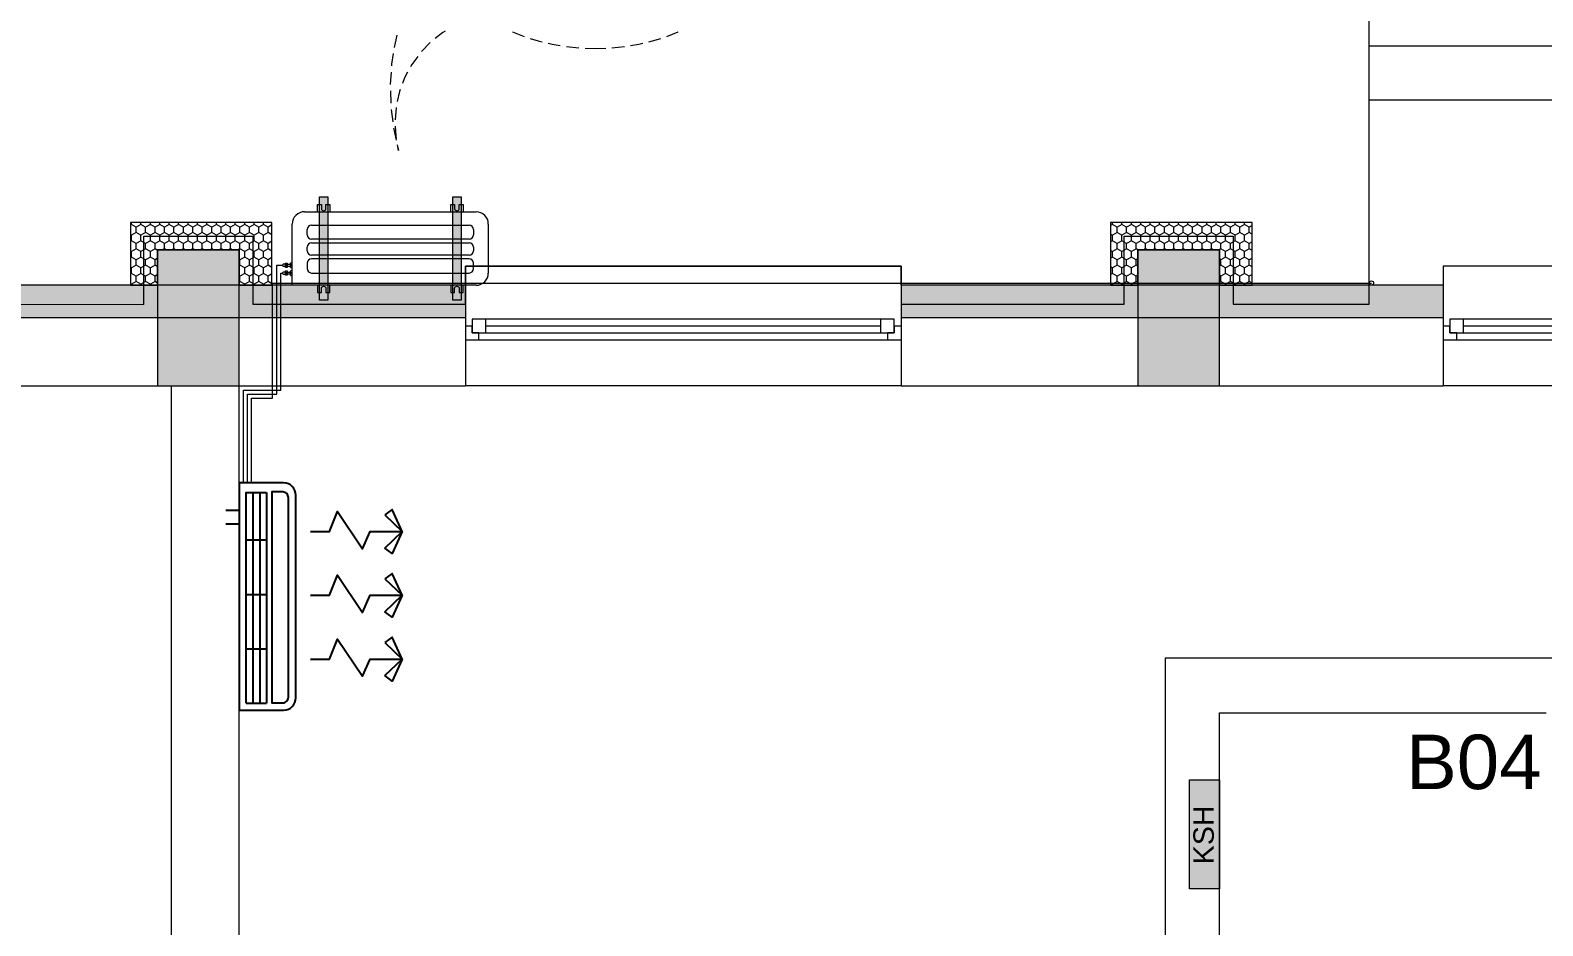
# Model space of a CAD drawing. Header units: millimetres. Extents: x 2773669 to 2919208, y -67651 to -3984.
# Drawn here: x 2807600 to 2813155, y -47141 to -43852 of the extents above; entities that cross this region are included whole.
import ezdxf

# ---------------------------------------------------------------- set-up
doc = ezdxf.new("R2010")
doc.units = ezdxf.units.MM
doc.header["$MEASUREMENT"] = 0
for name, color, linetype in [('0_muret e jashtme', 7, 'Continuous'), ('AIR', 7, 'Continuous'), ('AIR-00', 8, 'Continuous'), ('AIR-03', 30, 'Continuous')]:
    doc.layers.add(name, color=color, linetype=linetype)
for name, color, linetype, lineweight in [('0_muret e jashtme_Pen_No__19', 255, 'Continuous', 0), ('Condensate Pipe', 5, 'Continuous', 5), ('Exterior walls_Pen_No__1', 7, 'Continuous', 5), ('Gas Pipe', 81, 'Continuous', 5), ('Liquid Pipe', 14, 'Continuous', 5), ('Structural - Bearing_Pen_No__19', 255, 'Continuous', 0)]:
    doc.layers.add(name, color=color, linetype=linetype, lineweight=lineweight)
for name, color, linetype, lineweight, true_color in [('0_muret e jashtme_Pen_No__82', 7, 'Continuous', 0, 0xaaaaaa), ('ARCHICAD Doors_Pen_No__82', 7, 'Continuous', 0, 0xaaaaaa), ('ARCHICAD Windows_Pen_No__82', 7, 'Continuous', 0, 0xaaaaaa), ('Exterior walls_Pen_No__119', 7, 'Continuous', 5, 0xdecbcb), ('Shell - Roof_Pen_No__82', 7, 'Continuous', 0, 0xaaaaaa), ('Structural - Bearing_Pen_No__82', 7, 'Continuous', 0, 0xaaaaaa), ('Text blocks_Pen_No__82', 7, 'Continuous', 0, 0xaaaaaa)]:
    doc.layers.add(name, color=color, linetype=linetype, lineweight=lineweight, true_color=true_color)
doc.layers.add('PDF2_a.drain', color=7, linetype='Continuous', true_color=0x808000)
doc.styles.add('GENERATED_STYLE_1', font='arial.ttf')
pattern_1 = [(90, (2247653.822, -76424.967), (-34.6410162, 0), [20, -40]), (90, (2247636.502, -76394.967), (-34.6410162, 0), [20, -40]), (150, (2247653.822, -76404.967), (17.320508, 30), [20, -40]), (150, (2247619.18, -76404.967), (17.320508, 30), [20, -40]), (210, (2247653.822, -76424.967), (-17.320508, 30), [20, -40]), (210, (2247619.18, -76424.967), (-17.320508, 30), [20, -40])]

# ---------------------------------------------------------------- blocks, each defined once
blk = doc.blocks.new('Window 22_2')
at = {"layer": 'ARCHICAD Windows_Pen_No__82', "color": 253, "linetype": 'Continuous', "lineweight": 0, "true_color": 0xaaaaaa}
for p, q in [((-800, 150), (-800, 220)), ((-800, 220), (800, 220)), ((800, 220), (800, 150)), ((-800, 150), (-800, 30)), ((800, 150), (800, 30)), ((-800, 30), (-800, 0)), ((-800, 0), (-775, 0)), ((-800, 0), (-800, -50)), ((-800, 0), (-800, -50)), ((-775, 25), (-725, 25)), ((-775, -25), (-775, 25)), ((-775, 0), (-775, -25)), ((-725, 25), (725, 25)), ((-725, 25), (-725, -25)), ((-725, 25), (725, 25)), ((-725, 0), (725, 0)), ((725, -25), (725, 25)), ((725, 25), (775, 25)), ((775, 25), (775, -25)), ((775, -25), (775, 0)), ((775, 0), (800, 0)), ((800, 30), (800, 0)), ((800, 0), (800, -50)), ((800, 0), (800, -50)), ((-750, -50), (-800, -50)), ((-800, -50), (-800, -220)), ((-775, -25), (-750, -25)), ((-725, -25), (-775, -25)), ((-750, -25), (-750, -50)), ((750, -50), (-750, -50)), ((725, -25), (-725, -25)), ((775, -25), (725, -25)), ((750, -50), (750, -25)), ((750, -25), (775, -25)), ((800, -50), (750, -50)), ((800, -50), (800, -220)), ((-800, -220), (800, -220))]:
    blk.add_line(p, q, dxfattribs=at)
blk = doc.blocks.new('Wall_2', base_point=(2804368.2, -45158.5))
at = {"layer": '0_muret e jashtme_Pen_No__82', "linetype": 'Continuous', "lineweight": 0, "true_color": 0xaaaaaa}
h = blk.add_hatch(dxfattribs=at)
h.set_pattern_fill('STYROFOAM_SM_INSULATION', color=253, style=0, pattern_type=2)
h.set_pattern_definition(pattern_1)
h.paths.add_polyline_path([(2806962.4, -44908.5), (2809198.4, -44908.5), (2809198.4, -44788.5), (2806962.4, -44788.5)])
h = blk.add_hatch(dxfattribs=at)
h.set_pattern_fill('STYROFOAM_SM_INSULATION', color=253, style=0, pattern_type=2)
h.set_pattern_definition(pattern_1)
h.paths.add_polyline_path([(2812789.4, -44788.5), (2810798.4, -44788.5), (2810798.4, -44908.5), (2812789.4, -44908.5)])
at = {"layer": '0_muret e jashtme_Pen_No__82', "color": 253, "linetype": 'Continuous', "lineweight": 0, "true_color": 0xaaaaaa}
for p, q in [((2809198.4, -44788.5), (2809198.4, -44908.5)), ((2810798.4, -44788.5), (2810798.4, -44908.5)), ((2812789.4, -44788.5), (2812789.4, -44908.5)), ((2809198.4, -44908.5), (2806962.4, -44908.5)), ((2809198.4, -44908.5), (2809198.4, -44938.5)), ((2812789.4, -44908.5), (2810798.4, -44908.5)), ((2810798.4, -44908.5), (2810798.4, -44938.5)), ((2812789.4, -44908.5), (2812789.4, -44938.5)), ((2809198.4, -44938.5), (2809198.4, -44988.5)), ((2809198.4, -44988.5), (2809198.4, -45158.5)), ((2810798.4, -44938.5), (2810798.4, -44988.5)), ((2810798.4, -44988.5), (2810798.4, -45158.5)), ((2812789.4, -44938.5), (2812789.4, -44988.5)), ((2812789.4, -44988.5), (2812789.4, -45158.5))]:
    blk.add_line(p, q, dxfattribs=at)
at = {"layer": '0_muret e jashtme_Pen_No__82', "color": 253, "linetype": 'Continuous', "lineweight": 0, "true_color": 0xaaaaaa, "flags": 128}
for points in [[(2809198.4, -44788.5), (2806962.4, -44788.5)], [(2812789.4, -44788.5), (2810798.4, -44788.5)], [(2806962.4, -45158.5), (2808118.2, -45158.5)], [(2808368.2, -45158.5), (2809198.4, -45158.5)], [(2810798.4, -45158.5), (2812789.4, -45158.5)]]:
    blk.add_lwpolyline(points, dxfattribs=at)
at = {"layer": 'ARCHICAD Windows_Pen_No__82', "color": 253, "linetype": 'Continuous', "lineweight": 0, "true_color": 0xaaaaaa, "xscale": -1, "zscale": 1000}
for p in [(2809998.4, -44938.5), (2813589.4, -44938.5)]:
    blk.add_blockref('Window 22_2', p, dxfattribs=at)
blk = doc.blocks.new('Wall_35', base_point=(2808368.2, -45158.5))
at = {"layer": '0_muret e jashtme_Pen_No__82', "color": 253, "linetype": 'Continuous', "lineweight": 0, "true_color": 0xaaaaaa, "flags": 128}
for points in [[(2808118.2, -45158.5), (2808118.2, -48758.5)], [(2808368.2, -48758.5), (2808368.2, -45158.5)], [(2808118.2, -48958.5), (2808118.2, -49008.5)]]:
    blk.add_lwpolyline(points, dxfattribs=at)
blk = doc.blocks.new('Wall_38', base_point=(2813168.2, -46358.5))
at = {"layer": '0_muret e jashtme_Pen_No__82', "color": 253, "linetype": 'Continuous', "lineweight": 0, "true_color": 0xaaaaaa, "flags": 128}
for points in [[(2813368.2, -46158.5), (2811768.2, -46158.5)], [(2811968.2, -46358.5), (2813168.2, -46358.5)]]:
    blk.add_lwpolyline(points, dxfattribs=at)
blk = doc.blocks.new('Storefront 22_3')
at = {"layer": 'ARCHICAD Doors_Pen_No__82', "color": 253, "linetype": 'Continuous', "lineweight": 0, "true_color": 0xaaaaaa}
for p, q in [((370, 740), (370, 820)), ((370, 820), (410, 820)), ((410, 820), (410, 740)), ((370, 740), (390, 740)), ((370, 80), (370, 740)), ((410, 740), (370, 740)), ((390, 740), (410, 740)), ((390, 80), (390, 740)), ((390, 740), (390, 80)), ((390, 740), (390, 80)), ((410, 740), (410, 80)), ((390, 80), (370, 80)), ((370, 0), (370, 80)), ((370, 80), (410, 80)), ((410, 80), (390, 80)), ((410, 80), (410, 0)), ((-450, 0), (-450, -80)), ((-410, 0), (-450, 0)), ((-450, 0), (-450, -80)), ((-450, 0), (-450, -80)), ((-410, -40), (-410, 0)), ((410, 0), (370, 0)), ((410, 0), (410, -40)), ((450, 0), (410, 0)), ((450, -80), (450, 0)), ((450, 0), (450, -80)), ((450, 0), (450, -80)), ((-400, -40), (-410, -40)), ((-400, -65.4), (-400, -40)), ((410, -40), (400, -40)), ((400, -40), (400, -65.4)), ((-450, -80), (-410, -80)), ((-450, -80), (-450, -200)), ((-410, -80), (-410, -65.4)), ((-410, -65.4), (-400, -65.4)), ((400, -65.4), (410, -65.4)), ((410, -65.4), (410, -80)), ((410, -80), (450, -80)), ((450, -80), (450, -200))]:
    blk.add_line(p, q, dxfattribs=at)
blk.add_arc((410, 0), 820, 92.796, 180, dxfattribs=at)
blk = doc.blocks.new('Wall_39', base_point=(2811968.2, -46358.5))
at = {"layer": '0_muret e jashtme_Pen_No__82', "color": 253, "linetype": 'Continuous', "lineweight": 0, "true_color": 0xaaaaaa}
for p, q in [((2811768.2, -47692.5), (2811848.2, -47692.5)), ((2811848.2, -47692.5), (2811968.2, -47692.5)), ((2811768.2, -48592.5), (2811848.2, -48592.5)), ((2811848.2, -48592.5), (2811968.2, -48592.5))]:
    blk.add_line(p, q, dxfattribs=at)
at = {"layer": '0_muret e jashtme_Pen_No__82', "color": 253, "linetype": 'Continuous', "lineweight": 0, "true_color": 0xaaaaaa, "flags": 128}
for points in [[(2811768.2, -46158.5), (2811768.2, -47692.5)], [(2811968.2, -47692.5), (2811968.2, -46358.5)], [(2811768.2, -48592.5), (2811768.2, -48758.5)], [(2811968.2, -48758.5), (2811968.2, -48592.5)]]:
    blk.add_lwpolyline(points, dxfattribs=at)
at = {"layer": 'ARCHICAD Doors_Pen_No__82', "color": 253, "linetype": 'Continuous', "lineweight": 0, "true_color": 0xaaaaaa, "xscale": -1, "zscale": 1000, "rotation": 90}
blk.add_blockref('Storefront 22_3', (2811768.2, -48142.5), dxfattribs=at)
blk = doc.blocks.new('CARRIER-W18-24 (FCD)')
at = {"layer": 'AIR-00'}
for p, q in [((-0.4747, -0.025), (-0.4747, -0.1)), ((0.3003, -0.05), (-0.4747, -0.05)), ((-0.2747, -0.025), (-0.2747, -0.1)), ((-0.0747, -0.025), (-0.0747, -0.1)), ((0.1253, -0.025), (0.1253, -0.1)), ((0.3003, -0.075), (-0.4747, -0.075)), ((0.3003, -0.1), (-0.4747, -0.1))]:
    blk.add_line(p, q, dxfattribs=at)
for points in [[(-0.4747, -0.025), (0.3003, -0.025), (0.3003, -0.1)], [(-0.3125, -0.2615), (-0.3125, -0.3311), (-0.2389, -0.3603), (-0.3755, -0.4524), (-0.3125, -0.4813), (-0.3125, -0.598)], [(-0.0781, -0.2615), (-0.0781, -0.3311), (-0.0045, -0.3603), (-0.1411, -0.4524), (-0.0781, -0.4813), (-0.0781, -0.598)], [(0.1563, -0.2615), (0.1563, -0.3311), (0.2299, -0.3603), (0.0933, -0.4524), (0.1563, -0.4813), (0.1563, -0.598)]]:
    blk.add_lwpolyline(points, dxfattribs=at)
blk.add_lwpolyline([(-0.4529, -0.1805), (0.2812, -0.1805, 0.414214), (0.3016, -0.1601), (0.3016, -0.1193), (-0.4733, -0.1193), (-0.4733, -0.1601, 0.414214)], format="xyb", close=True, dxfattribs=at)
for points in [[(-0.3734, -0.5351), (-0.3125, -0.598), (-0.3933, -0.5612)], [(-0.2516, -0.5351), (-0.3125, -0.598), (-0.2317, -0.5612)], [(-0.139, -0.5351), (-0.0781, -0.598), (-0.1589, -0.5612)], [(-0.0172, -0.5351), (-0.0781, -0.598), (0.0026, -0.5612)], [(0.0953, -0.5351), (0.1563, -0.598), (0.0755, -0.5612)], [(0.2172, -0.5351), (0.1563, -0.598), (0.237, -0.5612)]]:
    blk.add_lwpolyline(points, close=True, dxfattribs=at)
at = {"layer": 'AIR-03'}
for p, q in [((0.335, 0), (-0.5, 0)), ((-0.5, 0), (-0.5, -0.163)), ((0.185, 0.05), (0.185, 0)), ((0.235, 0.05), (0.235, 0))]:
    blk.add_line(p, q, dxfattribs=at)
blk.add_lwpolyline([(-0.5, 0), (-0.5, -0.163, 0.414214), (-0.455, -0.208), (0.29, -0.208, 0.414214), (0.335, -0.163), (0.335, 0)], format="xyb", dxfattribs=at)
blk = doc.blocks.new('NJS12')
at = {"layer": 'Exterior walls_Pen_No__119', "linetype": 'Continuous', "lineweight": 0, "true_color": 0xeee4e4}
for points in [[(-251.9, 55), (-252, -325), (-282.5, -325), (-282.5, 55)], [(237.5, 55), (237.5, -325), (207, -325), (206.9, 55)]]:
    blk.add_hatch(color=254, dxfattribs=at).paths.add_polyline_path(points)
at = {"color": 3, "lineweight": 13}
for p, q in [((-382.5, -225), (-382.5, -45)), ((-337.5, 0), (337.5, 0)), ((337.5, 0), (337.5, -225)), ((292.5, -270), (-337.5, -270))]:
    blk.add_line(p, q, dxfattribs=at)
at = {"color": 3}
for p, q in [((266.9, -45), (-311.8, -45)), ((-328.1, -61.3), (-328.1, -80.8)), ((-311.8, -97.1), (266.9, -97.1)), ((-311.8, -110.2), (266.9, -110.2)), ((283.2, -80.8), (283.2, -61.3)), ((-328.1, -139.5), (-328.1, -126.5)), ((266.9, -155.8), (-311.8, -155.8)), ((283.2, -126.5), (283.2, -139.5)), ((-328.1, -204.8), (-328.1, -185.2)), ((-311.8, -168.9), (266.9, -168.9)), ((266.9, -221.1), (-311.8, -221.1)), ((283.2, -185.2), (283.2, -204.8))]:
    blk.add_line(p, q, dxfattribs=at)
for points in [[(-244.6, 0), (-244.6, 27.1), (-258.9, 27.1), (-258.9, 11.8, -1), (-275.6, 11.8), (-275.6, 27.1), (-289.9, 27.1), (-289.9, 0)], [(244.9, 0), (244.9, 27.1), (230.6, 27.1), (230.6, 11.8, -1), (213.9, 11.8), (213.9, 27.1), (199.6, 27.1), (199.6, 0)], [(337.5, -35), (341, -35, -0.414214), (343.9, -37.9), (343.9, -51.1, -0.414214), (341, -54), (337.5, -54)], [(337.5, -64), (341, -64, -0.414214), (343.9, -66.9), (343.9, -80.1, -0.414214), (341, -83), (337.5, -83)], [(-244.6, -270), (-244.6, -297.2), (-258.9, -297.2), (-258.9, -281.9, 1), (-275.6, -281.9), (-275.6, -297.2), (-289.9, -297.2), (-289.9, -270)], [(244.9, -270), (244.9, -297.2), (230.6, -297.2), (230.6, -281.9, 1), (213.9, -281.9), (213.9, -297.2), (199.6, -297.2), (199.6, -270)]]:
    blk.add_lwpolyline(points, format="xyb", dxfattribs=at)
for points in [[(343.9, -40.4), (355.9, -40.4), (355.9, -48.6), (343.9, -48.6)], [(355.9, -36.6), (362.7, -36.6), (362.7, -52.4), (355.9, -52.4)], [(343.9, -69.4), (355.9, -69.4), (355.9, -77.6), (343.9, -77.6)], [(355.9, -65.6), (362.7, -65.6), (362.7, -81.4), (355.9, -81.4)]]:
    blk.add_lwpolyline(points, close=True, dxfattribs=at)
for points in [[(362.7, -39.6), (368.9, -39.6, -0.414214), (371.7, -42.4), (371.7, -46.6, -0.414214), (368.9, -49.4), (362.7, -49.4)], [(362.7, -68.6), (368.9, -68.6, -0.414214), (371.7, -71.4), (371.7, -75.6, -0.414214), (368.9, -78.4), (362.7, -78.4)]]:
    blk.add_lwpolyline(points, format="xyb", close=True, dxfattribs=at)
at = {"color": 3, "lineweight": 13}
for centre, start, end in [((-337.5, -45), 90, 180), ((-337.5, -225), 180, 270), ((292.5, -225), 270, 0)]:
    blk.add_arc(centre, 45, start, end, dxfattribs=at)
at = {"color": 3}
for centre, start, end in [((-311.8, -61.3), 90, 180), ((266.9, -61.3), 0, 90), ((-311.8, -80.8), 180, 270), ((-311.8, -126.5), 90, 180), ((266.9, -80.8), 270, 360), ((266.9, -126.5), 0, 90), ((-311.8, -139.5), 180, 270), ((266.9, -139.5), 270, 360), ((-311.8, -185.2), 90, 180), ((-311.8, -204.8), 180, 270), ((266.9, -185.2), 0, 90), ((266.9, -204.8), 270, 360)]:
    blk.add_arc(centre, 16.3, start, end, dxfattribs=at)
at = {"layer": 'Exterior walls_Pen_No__1', "color": 7, "linetype": 'Continuous', "lineweight": 5, "flags": 128}
for points in [[(-251.9, 55), (-252, -325), (-282.5, -325), (-282.5, 55)], [(237.5, 55), (237.5, -325), (207, -325), (206.9, 55)]]:
    blk.add_lwpolyline(points, close=True, dxfattribs=at)

msp = doc.modelspace()

# ---------------------------------------------------------------- hatches: boundary and pattern name
at = {"layer": '0_muret e jashtme_Pen_No__19', "linetype": 'Continuous', "lineweight": 0}
for points in [[(2808368.17292, -45158.54946), (2808368.17292, -44658.54946), (2808068.17292, -44658.54946), (2808068.17292, -45158.54946)], [(2811968.17292, -45158.54946), (2811968.17292, -44658.54946), (2811668.17292, -44658.54946), (2811668.17292, -45158.54946)]]:
    msp.add_hatch(color=255, dxfattribs=at).paths.add_polyline_path(points)
at = {"layer": '0_muret e jashtme_Pen_No__82', "linetype": 'Continuous', "lineweight": 0, "true_color": 0xaaaaaa}
h = msp.add_hatch(dxfattribs=at)
h.set_pattern_fill('STYROFOAM_SM_INSULATION', color=253, style=0, pattern_type=2)
h.set_pattern_definition(pattern_1)
h.paths.add_polyline_path([(2808488.17292, -44788.54946), (2808488.17292, -44558.06927), (2807968.17292, -44558.06927), (2807968.17292, -44788.54946), (2808068.17292, -44788.54946), (2808068.17292, -44658.54946), (2808368.17292, -44658.54946), (2808368.17292, -44788.54946)])
h = msp.add_hatch(dxfattribs=at)
h.set_pattern_fill('STYROFOAM_SM_INSULATION', color=253, style=0, pattern_type=2)
h.set_pattern_definition(pattern_1)
h.paths.add_polyline_path([(2812088.17292, -44788.54946), (2812088.17292, -44558.06927), (2811568.17291, -44558.06927), (2811568.17291, -44788.54946), (2811668.17292, -44788.54946), (2811668.17292, -44658.54946), (2811968.17292, -44658.54946), (2811968.17292, -44788.54946)])
at = {"layer": 'Structural - Bearing_Pen_No__19', "linetype": 'Continuous', "lineweight": 0}
msp.add_hatch(color=255, dxfattribs=at).paths.add_polyline_path([(2811968.17292, -47005.56161), (2811858.17292, -47005.56161), (2811858.17292, -46605.56161), (2811968.17292, -46605.56161)])

# ---------------------------------------------------------------- linework, layer by layer
at = {"layer": '0_muret e jashtme_Pen_No__82', "color": 253, "linetype": 'Continuous', "lineweight": 0, "true_color": 0xaaaaaa, "flags": 128}
for points in [[(2808488.17292, -44788.54946), (2808488.17292, -44558.06927), (2807968.17292, -44558.06927), (2807968.17292, -44788.54946), (2808068.17292, -44788.54946), (2808068.17292, -44658.54946), (2808368.17292, -44658.54946), (2808368.17292, -44788.54946)], [(2812088.17292, -44788.54946), (2812088.17292, -44558.06927), (2811568.17291, -44558.06927), (2811568.17291, -44788.54946), (2811668.17292, -44788.54946), (2811668.17292, -44658.54946), (2811968.17292, -44658.54946), (2811968.17292, -44788.54946)], [(2808368.17292, -45158.54946), (2808368.17292, -44658.54946), (2808068.17292, -44658.54946), (2808068.17292, -45158.54946)], [(2811968.17292, -45158.54946), (2811968.17292, -44658.54946), (2811668.17292, -44658.54946), (2811668.17292, -45158.54946)]]:
    msp.add_lwpolyline(points, close=True, dxfattribs=at)
at = {"layer": 'Condensate Pipe'}
msp.add_lwpolyline([(2808413.17292, -45514.50662), (2808413.17292, -45203.54946), (2808490.66236, -45203.54946), (2808490.66236, -44780.54946), (2812526.17292, -44780.54946)], dxfattribs=at)
msp.add_circle((2812526.17292, -44780.54946), 8, dxfattribs=at)
at = {"layer": 'Gas Pipe'}
msp.add_lwpolyline([(2808398.17292, -45514.50662), (2808398.17292, -45188.54946), (2808505.66236, -45188.54946), (2808505.66236, -44715.08994), (2808528.46534, -44715.08994)], dxfattribs=at)
at = {"layer": 'Liquid Pipe'}
msp.add_lwpolyline([(2808383.17292, -45514.50662), (2808383.17292, -45173.54946), (2808520.66236, -45173.54946), (2808520.6624, -44744.08194), (2808528.46534, -44744.04547)], dxfattribs=at)
at = {"layer": 'PDF2_a.drain', "lineweight": 0}
for points in [[(2808947.26254, -43870.27692), (2808940.04056, -43897.86651), (2808937.30865, -43914.90713)], [(2809123.80884, -43855.67067), (2809115.47787, -43860.53942), (2809086.94158, -43882.71928)], [(2809371.73643, -43857.59112), (2809371.73643, -43857.69932), (2809414.20275, -43874.63175)], [(2809435.84164, -43881.77258), (2809466.13609, -43891.26665), (2809479.93088, -43894.56658)], [(2809872.13577, -43894.56658), (2809885.93056, -43891.26665), (2809916.22501, -43881.77258)], [(2809937.8639, -43874.63175), (2809980.05973, -43857.69932), (2809980.33022, -43857.59112)], [(2809069.27884, -43897.32554), (2809037.36147, -43930.05436)], [(2809502.11074, -43899.86811), (2809516.71699, -43903.30328), (2809547.01144, -43908.36137)], [(2809569.73227, -43912.06703), (2809615.17394, -43916.5571)], [(2809638.16527, -43917.74724), (2809676.03332, -43918.96443), (2809713.90138, -43917.74724)], [(2809736.62222, -43916.5571), (2809782.33437, -43912.06703)], [(2809804.78472, -43908.36137), (2809835.34965, -43903.30328), (2809849.9559, -43899.86811)], [(2808933.68414, -43937.62797), (2808927.38181, -43976.84846), (2808927.00313, -43982.79915)], [(2809023.2962, -43948.17693), (2809001.54911, -43977.9304), (2808997.24838, -43985.7745)], [(2808925.56956, -44005.79047), (2808922.7024, -44051.50263)], [(2808986.37484, -44006.06096), (2808975.47425, -44026.07693), (2808967.46786, -44047.44534)], [(2808922.94584, -44074.22346), (2808924.51466, -44119.93562)], [(2808959.43442, -44069.08423), (2808956.26973, -44077.4693), (2808948.26334, -44113.44395)], [(2808925.86709, -44142.92694), (2808931.81779, -44188.36861)], [(2808943.93556, -44135.8943), (2808940.17581, -44181.33597)], [(2808934.79313, -44211.08945), (2808935.46935, -44216.22868), (2808944.58473, -44255.71966)], [(2808940.87907, -44204.32729), (2808942.90772, -44240.30195), (2808944.74702, -44249.76896)], [(2808949.72397, -44278.17001), (2808953.45668, -44294.12869), (2808949.15595, -44272.21931)]]:
    msp.add_lwpolyline(points, dxfattribs=at)
at = {"layer": 'Shell - Roof_Pen_No__82', "color": 253, "linetype": 'Continuous', "lineweight": 0, "true_color": 0xaaaaaa}
for p, q in [((2812518.17292, -43908.54946), (2814318.17292, -43908.54946)), ((2814318.17292, -44108.54946), (2812518.17292, -44108.54946)), ((2811858.17292, -46605.56161), (2811968.17292, -46605.56161)), ((2811858.17292, -47005.56161), (2811858.17292, -46605.56161)), ((2811968.17292, -46605.56161), (2811968.17292, -47005.56161)), ((2811968.17292, -47005.56161), (2811858.17292, -47005.56161))]:
    msp.add_line(p, q, dxfattribs=at)
at = {"layer": 'Structural - Bearing_Pen_No__82', "color": 253, "linetype": 'Continuous', "lineweight": 0, "true_color": 0xaaaaaa, "flags": 128}
for points in [[(2804018.17291, -44608.54946), (2804418.17292, -44608.54946), (2804418.17292, -44859.18742), (2805362.36446, -44858.54946), (2805362.36446, -44718.54946), (2806962.36446, -44718.54946), (2806962.36446, -44858.54946), (2808018.17292, -44859.18742), (2808018.17292, -44608.54946), (2808418.17292, -44608.54946), (2808418.17292, -44858.54946), (2809198.42467, -44858.54946), (2809198.42467, -44718.54946), (2810798.42467, -44718.54946), (2810798.42467, -44858.54946), (2811618.17292, -44858.54946), (2811618.17292, -44608.54946), (2812018.17292, -44608.54946), (2812018.17292, -44858.54946), (2812518.17292, -44858.54946), (2812518.17292, -41958.54946), (2804018.17291, -41958.54946)], [(2811968.17292, -47005.56161), (2811858.17292, -47005.56161), (2811858.17292, -46605.56161), (2811968.17292, -46605.56161)]]:
    msp.add_lwpolyline(points, close=True, dxfattribs=at)

# ---------------------------------------------------------------- block references
at = {"layer": '0_muret e jashtme', "color": 7, "lineweight": 0}
for name, p in [('Wall_2', (2804368.17292, -45158.54946)), ('Wall_35', (2808368.17292, -45158.54946)), ('Wall_39', (2811968.17292, -46358.54946)), ('Wall_38', (2813168.17292, -46358.54946))]:
    msp.add_blockref(name, p, dxfattribs=at)
at = {"layer": 'AIR', "xscale": 999.5108336315826, "yscale": 999.5108336315826, "zscale": 999.5108336315826, "rotation": 90}
msp.add_blockref('CARRIER-W18-24 (FCD)', (2808368.17292, -45849.34275), dxfattribs=at)
at = {"layer": 'Liquid Pipe', "lineweight": 13, "rotation": 180}
msp.add_blockref('NJS12', (2808900.19878, -44788.58593), dxfattribs=at)

# ---------------------------------------------------------------- texts
at = {"layer": 'Text blocks_Pen_No__82', "color": 253, "linetype": 'Continuous', "lineweight": 0, "true_color": 0xaaaaaa, "insert": (2812653.25496, -46439.29095), "char_height": 200, "attachment_point": 1, "style": 'GENERATED_STYLE_1'}
msp.add_mtext('\\A1;{\\pql;\\fArial|b0|i0|c0|p34;B\\fArial|b0|i0|c0|p34;0\\fArial|b0|i0|c0|p34;4}', dxfattribs=at)
at = {"layer": 'Text blocks_Pen_No__82', "color": 253, "linetype": 'Continuous', "lineweight": 0, "true_color": 0xaaaaaa, "insert": (2811872.09062, -46915.02225), "char_height": 75, "attachment_point": 1, "rotation": 90, "style": 'GENERATED_STYLE_1'}
msp.add_mtext('\\A1;{\\pql;\\fArial|b0|i0|c0|p34;KSH}', dxfattribs=at)

doc.saveas('drawing.dxf')
